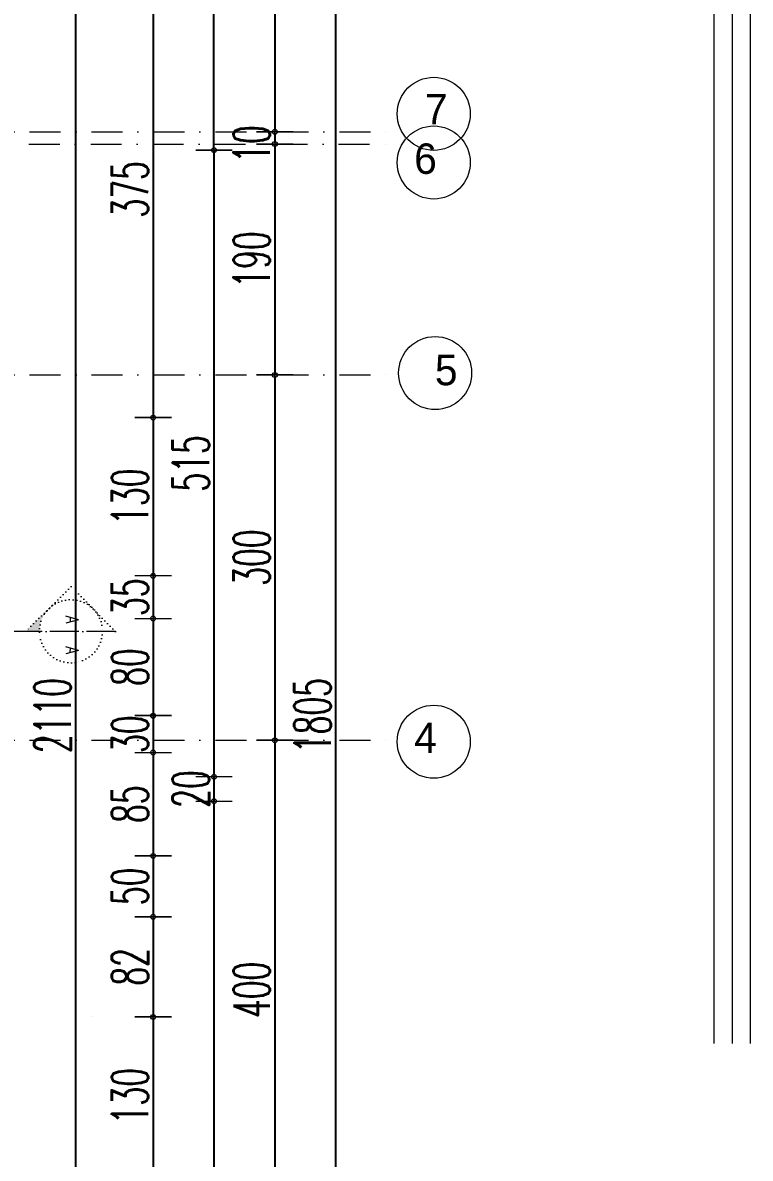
# Model space of a CAD drawing. Header units: millimetres. Extents: x -16104 to 67872, y -88009 to 12107.
# Drawn here: x 31248 to 31845, y 10157 to 11089 of the extents above; entities that cross this region are included whole.
import ezdxf
from ezdxf.enums import TextEntityAlignment as Align

# ---------------------------------------------------------------- set-up
doc = ezdxf.new("R2010")
doc.units = ezdxf.units.MM
for name, pattern in [('ACAD_ISO04W100', [30, 24, -3, 0, -3]), ('ACAD_ISO07W100', [3, 0, -3]), ('DASHDOTX2', [50.8, 25.4, -12.7, 0, -12.7])]:
    doc.linetypes.add(name, pattern=pattern)
doc.layers.get('0').update_dxf_attribs({"color": 241})
for name, color, linetype, lineweight in [('AKS', 1, 'ACAD_ISO07W100', 5), ('akslar', 144, 'Continuous', 20), ('c05', 32, 'Continuous', 13), ('OLCU', 54, 'Continuous', 13)]:
    doc.layers.add(name, color=color, linetype=linetype, lineweight=lineweight)
doc.styles.add('DIM', font='Txttw.shx', dxfattribs={"width": 0.6})
doc.styles.add('DIMENSIONS', font='simplex', dxfattribs={"width": 0.8})
doc.dimstyles.new('50', dxfattribs={"dimscale": 0, "dimtxt": 30, "dimasz": 1, "dimexe": 0, "dimexo": 2, "dimgap": 4, "dimtad": 1, "dimdec": 0, "dimzin": 0, "dimdsep": 46, "dimtxsty": 'DIM', "dimblk1": 'DOT', "dimblk2": 'DOT', "dimsah": 1, "dimcen": 1.5, "dimdle": 3, "dimse1": 1, "dimse2": 1, "dimclrd": 256, "dimclre": 9, "dimclrt": 256, "dimadec": 0, "dimazin": 0, "dimtfac": 0.24, "dimtdec": 0, "dimtix": 1, "dimtmove": 2, "dimatfit": 3, "dimldrblk": 'DOT', "dimfxl": 0, "dimtolj": 1, "dimtzin": 15, "dimarcsym": 0})

# ---------------------------------------------------------------- blocks, each defined once
blk = doc.blocks.new('DOT')
for p, q in [((0, 15), (0, -15)), ((-2, 0), (0, 0)), ((2, 0), (0, 0))]:
    blk.add_line(p, q)
blk.add_circle((0, 0), 2)
blk = doc.blocks.new('*D2164')
at = {"layer": 'Defpoints', "color": 0, "transparency": 16777216}
for p in [(31304.93, 11139.89), (31304.93, 10765.04), (31354.93, 10765.04)]:
    blk.add_point(p, dxfattribs=at)
at = {"layer": 'OLCU', "lineweight": -2, "transparency": 16777216}
blk.add_line((31354.93, 11138.89), (31354.93, 10766.04), dxfattribs=at)
for p, rotation in [((31354.93, 11139.89), 90), ((31354.93, 10765.04), 270)]:
    blk.add_blockref('DOT', p, dxfattribs=dict(at, rotation=rotation))
at = {"layer": 'OLCU', "transparency": 16777216, "insert": (31335.93, 10952.47), "char_height": 30, "attachment_point": 5, "rotation": 90, "style": 'DIM'}
blk.add_mtext('\\A1;375', dxfattribs=at)
blk = doc.blocks.new('*D2165')
at = {"layer": 'Defpoints', "color": 0, "transparency": 16777216}
for p in [(31304.93, 10765.04), (31304.93, 10635.04), (31354.93, 10635.04)]:
    blk.add_point(p, dxfattribs=at)
at = {"layer": 'OLCU', "lineweight": -2, "transparency": 16777216}
blk.add_line((31354.93, 10764.04), (31354.93, 10636.04), dxfattribs=at)
for p, rotation in [((31354.93, 10765.04), 90), ((31354.93, 10635.04), 270)]:
    blk.add_blockref('DOT', p, dxfattribs=dict(at, rotation=rotation))
at = {"layer": 'OLCU', "transparency": 16777216, "insert": (31335.93, 10700.04), "char_height": 30, "attachment_point": 5, "rotation": 90, "style": 'DIM'}
blk.add_mtext('\\A1;130', dxfattribs=at)
blk = doc.blocks.new('*D2166')
at = {"layer": 'Defpoints', "color": 0, "transparency": 16777216}
for p in [(31304.93, 10600.04), (31304.93, 10520.29), (31354.93, 10520.29)]:
    blk.add_point(p, dxfattribs=at)
at = {"layer": 'OLCU', "lineweight": -2, "transparency": 16777216}
blk.add_line((31354.93, 10599.04), (31354.93, 10521.29), dxfattribs=at)
for p, rotation in [((31354.93, 10600.04), 90), ((31354.93, 10520.29), 270)]:
    blk.add_blockref('DOT', p, dxfattribs=dict(at, rotation=rotation))
at = {"layer": 'OLCU', "transparency": 16777216, "insert": (31335.93, 10560.17), "char_height": 30, "attachment_point": 5, "rotation": 90, "style": 'DIM'}
blk.add_mtext('\\A1;80', dxfattribs=at)
blk = doc.blocks.new('*D2167')
at = {"layer": 'Defpoints', "color": 0, "transparency": 16777216}
for p in [(31304.93, 10520.04), (31304.93, 10490.04), (31354.93, 10490.04)]:
    blk.add_point(p, dxfattribs=at)
at = {"layer": 'OLCU', "lineweight": -2, "transparency": 16777216}
for p, q in [((31354.93, 10521.04), (31354.93, 10522.04)), ((31354.93, 10520.04), (31354.93, 10490.04)), ((31354.93, 10489.04), (31354.93, 10488.04))]:
    blk.add_line(p, q, dxfattribs=at)
for p, rotation in [((31354.93, 10520.04), 270), ((31354.93, 10490.04), 90)]:
    blk.add_blockref('DOT', p, dxfattribs=dict(at, rotation=rotation))
at = {"layer": 'OLCU', "transparency": 16777216, "insert": (31335.93, 10505.04), "char_height": 30, "attachment_point": 5, "rotation": 90, "style": 'DIM'}
blk.add_mtext('\\A1;30', dxfattribs=at)
blk = doc.blocks.new('*D2168')
at = {"layer": 'Defpoints', "color": 0, "transparency": 16777216}
for p in [(31304.93, 10490.04), (31304.93, 10405.04), (31354.93, 10405.04)]:
    blk.add_point(p, dxfattribs=at)
at = {"layer": 'OLCU', "lineweight": -2, "transparency": 16777216}
blk.add_line((31354.93, 10489.04), (31354.93, 10406.04), dxfattribs=at)
for p, rotation in [((31354.93, 10490.04), 90), ((31354.93, 10405.04), 270)]:
    blk.add_blockref('DOT', p, dxfattribs=dict(at, rotation=rotation))
at = {"layer": 'OLCU', "transparency": 16777216, "insert": (31335.93, 10447.54), "char_height": 30, "attachment_point": 5, "rotation": 90, "style": 'DIM'}
blk.add_mtext('\\A1;85', dxfattribs=at)
blk = doc.blocks.new('*D2169')
at = {"layer": 'Defpoints', "color": 0, "transparency": 16777216}
for p in [(31304.93, 10405.04), (31304.93, 10355.04), (31354.93, 10355.04)]:
    blk.add_point(p, dxfattribs=at)
at = {"layer": 'OLCU', "lineweight": -2, "transparency": 16777216}
blk.add_line((31354.93, 10404.04), (31354.93, 10356.04), dxfattribs=at)
for p, rotation in [((31354.93, 10405.04), 90), ((31354.93, 10355.04), 270)]:
    blk.add_blockref('DOT', p, dxfattribs=dict(at, rotation=rotation))
at = {"layer": 'OLCU', "transparency": 16777216, "insert": (31335.93, 10380.04), "char_height": 30, "attachment_point": 5, "rotation": 90, "style": 'DIM'}
blk.add_mtext('\\A1;50', dxfattribs=at)
blk = doc.blocks.new('*D2399')
at = {"layer": 'Defpoints', "color": 0, "transparency": 16777216}
for p in [(31304.93, 10355.04), (31304.93, 10272.79), (31354.93, 10272.79)]:
    blk.add_point(p, dxfattribs=at)
at = {"layer": 'OLCU', "lineweight": -2, "transparency": 16777216}
blk.add_line((31354.93, 10354.04), (31354.93, 10273.79), dxfattribs=at)
for p, rotation in [((31354.93, 10355.04), 90), ((31354.93, 10272.79), 270)]:
    blk.add_blockref('DOT', p, dxfattribs=dict(at, rotation=rotation))
at = {"layer": 'OLCU', "transparency": 16777216, "insert": (31335.93, 10313.92), "char_height": 30, "attachment_point": 5, "rotation": 90, "style": 'DIM'}
blk.add_mtext('\\A1;82', dxfattribs=at)
blk = doc.blocks.new('*D2170')
at = {"layer": 'Defpoints', "color": 0, "transparency": 16777216}
for p in [(31304.93, 10272.79), (31304.93, 10142.79), (31354.93, 10142.79)]:
    blk.add_point(p, dxfattribs=at)
at = {"layer": 'OLCU', "lineweight": -2, "transparency": 16777216}
blk.add_line((31354.93, 10271.79), (31354.93, 10143.79), dxfattribs=at)
for p, rotation in [((31354.93, 10272.79), 90), ((31354.93, 10142.79), 270)]:
    blk.add_blockref('DOT', p, dxfattribs=dict(at, rotation=rotation))
at = {"layer": 'OLCU', "transparency": 16777216, "insert": (31335.93, 10207.79), "char_height": 30, "attachment_point": 5, "rotation": 90, "style": 'DIM'}
blk.add_mtext('\\A1;130', dxfattribs=at)
blk = doc.blocks.new('*D2174')
at = {"layer": 'Defpoints', "color": 0, "transparency": 16777216}
for p in [(31369.93, 10450.04), (31404.93, 9705.54), (31404.93, 9705.54)]:
    blk.add_point(p, dxfattribs=at)
at = {"layer": 'OLCU', "lineweight": -2, "transparency": 16777216}
blk.add_line((31404.93, 10449.04), (31404.93, 9706.54), dxfattribs=at)
for p, rotation in [((31404.93, 10450.04), 90), ((31404.93, 9705.54), 270)]:
    blk.add_blockref('DOT', p, dxfattribs=dict(at, rotation=rotation))
at = {"layer": 'OLCU', "transparency": 16777216, "insert": (31385.93, 10077.79), "char_height": 30, "attachment_point": 5, "rotation": 90, "style": 'DIM'}
blk.add_mtext('\\A1;745', dxfattribs=at)
blk = doc.blocks.new('*D2177')
at = {"layer": 'Defpoints', "color": 0, "transparency": 16777216}
for p in [(31469.93, 11425.04), (31504.93, 11425.04), (31469.93, 9615.54)]:
    blk.add_point(p, dxfattribs=at)
at = {"layer": 'OLCU', "lineweight": -2, "transparency": 16777216}
blk.add_line((31504.93, 9616.54), (31504.93, 11424.04), dxfattribs=at)
for p, rotation in [((31504.93, 11425.04), 90), ((31504.93, 9615.54), 270)]:
    blk.add_blockref('DOT', p, dxfattribs=dict(at, rotation=rotation))
at = {"layer": 'OLCU', "transparency": 16777216, "insert": (31485.93, 10520.29), "char_height": 30, "attachment_point": 5, "rotation": 90, "style": 'DIM'}
blk.add_mtext('\\A1;1805', dxfattribs=at)
blk = doc.blocks.new('*D2220')
at = {"layer": 'Defpoints', "color": 0, "transparency": 16777216}
for p in [(31354.93, 10635.04), (31354.93, 10600.04), (31354.93, 10600.04)]:
    blk.add_point(p, dxfattribs=at)
at = {"layer": 'OLCU', "lineweight": -2, "transparency": 16777216}
for p, q in [((31354.93, 10636.04), (31354.93, 10637.04)), ((31354.93, 10635.04), (31354.93, 10600.04)), ((31354.93, 10599.04), (31354.93, 10598.04))]:
    blk.add_line(p, q, dxfattribs=at)
for p, rotation in [((31354.93, 10635.04), 270), ((31354.93, 10600.04), 90)]:
    blk.add_blockref('DOT', p, dxfattribs=dict(at, rotation=rotation))
at = {"layer": 'OLCU', "transparency": 16777216, "insert": (31335.93, 10617.54), "char_height": 30, "attachment_point": 5, "rotation": 90, "style": 'DIM'}
blk.add_mtext('\\A1;35', dxfattribs=at)
blk = doc.blocks.new('*D2226')
at = {"layer": 'Defpoints', "color": 0, "transparency": 16777216}
for p in [(31304.93, 10984.73), (31304.93, 10470.04), (31404.93, 10470.04)]:
    blk.add_point(p, dxfattribs=at)
at = {"layer": 'OLCU', "lineweight": -2, "transparency": 16777216}
blk.add_line((31404.93, 10983.73), (31404.93, 10471.04), dxfattribs=at)
for p, rotation in [((31404.93, 10984.73), 90), ((31404.93, 10470.04), 270)]:
    blk.add_blockref('DOT', p, dxfattribs=dict(at, rotation=rotation))
at = {"layer": 'OLCU', "transparency": 16777216, "insert": (31385.93, 10727.39), "char_height": 30, "attachment_point": 5, "rotation": 90, "style": 'DIM'}
blk.add_mtext('\\A1;515', dxfattribs=at)
blk = doc.blocks.new('*D2227')
at = {"layer": 'Defpoints', "color": 0, "transparency": 16777216}
for p in [(31404.93, 11425.04), (31404.93, 11425.04), (31404.93, 10984.73)]:
    blk.add_point(p, dxfattribs=at)
at = {"layer": 'OLCU', "lineweight": -2, "transparency": 16777216}
blk.add_line((31404.93, 10985.73), (31404.93, 11424.04), dxfattribs=at)
for p, rotation in [((31404.93, 11425.04), 90), ((31404.93, 10984.73), 270)]:
    blk.add_blockref('DOT', p, dxfattribs=dict(at, rotation=rotation))
at = {"layer": 'OLCU', "transparency": 16777216, "insert": (31385.93, 11204.89), "char_height": 30, "attachment_point": 5, "rotation": 90, "style": 'DIM'}
blk.add_mtext('\\A1;440', dxfattribs=at)
blk = doc.blocks.new('*D2247')
at = {"layer": 'Defpoints', "color": 0, "transparency": 16777216}
for p in [(31404.93, 10470.04), (31404.93, 10450.04), (31404.93, 10450.04)]:
    blk.add_point(p, dxfattribs=at)
at = {"layer": 'OLCU', "lineweight": -2, "transparency": 16777216}
for p, q in [((31404.93, 10471.04), (31404.93, 10472.04)), ((31404.93, 10470.04), (31404.93, 10450.04)), ((31404.93, 10449.04), (31404.93, 10448.04))]:
    blk.add_line(p, q, dxfattribs=at)
for p, rotation in [((31404.93, 10470.04), 270), ((31404.93, 10450.04), 90)]:
    blk.add_blockref('DOT', p, dxfattribs=dict(at, rotation=rotation))
at = {"layer": 'OLCU', "transparency": 16777216, "insert": (31385.93, 10460.04), "char_height": 30, "attachment_point": 5, "rotation": 90, "style": 'DIM'}
blk.add_mtext('\\A1;20', dxfattribs=at)
blk = doc.blocks.new('*D2266')
at = {"layer": 'Defpoints', "color": 0, "transparency": 16777216}
for p in [(31454.93, 11415.04), (31454.93, 10999.73), (31454.93, 10999.73)]:
    blk.add_point(p, dxfattribs=at)
at = {"layer": 'OLCU', "lineweight": -2, "transparency": 16777216}
blk.add_line((31454.93, 11414.04), (31454.93, 11000.73), dxfattribs=at)
for p, rotation in [((31454.93, 11415.04), 90), ((31454.93, 10999.73), 270)]:
    blk.add_blockref('DOT', p, dxfattribs=dict(at, rotation=rotation))
at = {"layer": 'OLCU', "transparency": 16777216, "insert": (31435.93, 11207.38), "char_height": 30, "attachment_point": 5, "rotation": 90, "style": 'DIM'}
blk.add_mtext('\\A1;405', dxfattribs=at)
blk = doc.blocks.new('*D2267')
at = {"layer": 'Defpoints', "color": 0, "transparency": 16777216}
for p in [(31454.93, 10999.73), (31454.93, 10989.73), (31454.93, 10989.73)]:
    blk.add_point(p, dxfattribs=at)
at = {"layer": 'OLCU', "lineweight": -2, "transparency": 16777216}
blk.add_line((31454.93, 10998.73), (31454.93, 10990.73), dxfattribs=at)
for p, rotation in [((31454.93, 10999.73), 90), ((31454.93, 10989.73), 270)]:
    blk.add_blockref('DOT', p, dxfattribs=dict(at, rotation=rotation))
at = {"layer": 'OLCU', "transparency": 16777216, "insert": (31435.93, 10989.73), "char_height": 30, "attachment_point": 5, "rotation": 90, "style": 'DIM'}
blk.add_mtext('\\A1;10', dxfattribs=at)
blk = doc.blocks.new('*D2268')
at = {"layer": 'Defpoints', "color": 0, "transparency": 16777216}
for p in [(31454.93, 10989.73), (31454.93, 10800.04), (31454.93, 10800.04)]:
    blk.add_point(p, dxfattribs=at)
at = {"layer": 'OLCU', "lineweight": -2, "transparency": 16777216}
blk.add_line((31454.93, 10988.73), (31454.93, 10801.04), dxfattribs=at)
for p, rotation in [((31454.93, 10989.73), 90), ((31454.93, 10800.04), 270)]:
    blk.add_blockref('DOT', p, dxfattribs=dict(at, rotation=rotation))
at = {"layer": 'OLCU', "transparency": 16777216, "insert": (31435.93, 10894.89), "char_height": 30, "attachment_point": 5, "rotation": 90, "style": 'DIM'}
blk.add_mtext('\\A1;190', dxfattribs=at)
blk = doc.blocks.new('*D2269')
at = {"layer": 'Defpoints', "color": 0, "transparency": 16777216}
for p in [(31454.93, 10800.04), (31454.93, 10500.04), (31454.93, 10500.04)]:
    blk.add_point(p, dxfattribs=at)
at = {"layer": 'OLCU', "lineweight": -2, "transparency": 16777216}
blk.add_line((31454.93, 10799.04), (31454.93, 10501.04), dxfattribs=at)
for p, rotation in [((31454.93, 10800.04), 90), ((31454.93, 10500.04), 270)]:
    blk.add_blockref('DOT', p, dxfattribs=dict(at, rotation=rotation))
at = {"layer": 'OLCU', "transparency": 16777216, "insert": (31435.93, 10650.04), "char_height": 30, "attachment_point": 5, "rotation": 90, "style": 'DIM'}
blk.add_mtext('\\A1;300', dxfattribs=at)
blk = doc.blocks.new('*D2270')
at = {"layer": 'Defpoints', "color": 0, "transparency": 16777216}
for p in [(31454.93, 10500.04), (31454.93, 10090.04), (31454.93, 10090.04)]:
    blk.add_point(p, dxfattribs=at)
at = {"layer": 'OLCU', "lineweight": -2, "transparency": 16777216}
blk.add_line((31454.93, 10499.04), (31454.93, 10091.04), dxfattribs=at)
for p, rotation in [((31454.93, 10500.04), 90), ((31454.93, 10090.04), 270)]:
    blk.add_blockref('DOT', p, dxfattribs=dict(at, rotation=rotation))
at = {"layer": 'OLCU', "transparency": 16777216, "insert": (31435.93, 10295.04), "char_height": 30, "attachment_point": 5, "rotation": 90, "style": 'DIM'}
blk.add_mtext('\\A1;400', dxfattribs=at)
blk = doc.blocks.new('*D2285')
at = {"layer": 'Defpoints', "color": 0, "transparency": 16777216}
for p in [(31291.3, 11575.04), (31291.3, 9465.54), (31291.3, 9465.54)]:
    blk.add_point(p, dxfattribs=at)
at = {"layer": 'OLCU', "lineweight": -2, "transparency": 16777216}
blk.add_line((31291.3, 11574.04), (31291.3, 9466.54), dxfattribs=at)
for p, rotation in [((31291.3, 11575.04), 90), ((31291.3, 9465.54), 270)]:
    blk.add_blockref('DOT', p, dxfattribs=dict(at, rotation=rotation))
at = {"layer": 'OLCU', "transparency": 16777216, "insert": (31272.3, 10520.29), "char_height": 30, "attachment_point": 5, "rotation": 90, "style": 'DIM'}
blk.add_mtext('\\A1;2110', dxfattribs=at)

msp = doc.modelspace()

# ---------------------------------------------------------------- hatches: boundary and pattern name
at = {"layer": 'AKS'}
msp.add_hatch(color=1, dxfattribs=at).paths.add_polyline_path([(31250.77, 10589.91), (31269.24, 10608.11, 0.198912), (31261.51, 10589.83)])
msp.add_hatch(color=1, dxfattribs=at).paths.add_polyline_path([(31250.77, 10589.91), (31269.24, 10608.11, 0.198912), (31261.51, 10589.83)])

# ---------------------------------------------------------------- linework, layer by layer
at = {"layer": 'AKS', "color": 1, "linetype": 'ACAD_ISO07W100'}
for p, q in [((31287.71, 10626.3), (31250.77, 10589.91)), ((31324.11, 10589.37), (31287.71, 10626.3))]:
    msp.add_line(p, q, dxfattribs=at)
at = {"layer": 'AKS', "color": 1, "linetype": 'ACAD_ISO04W100'}
msp.add_line((31324.11, 10589.37), (28715.76, 10589.37), dxfattribs=at)
at = {"layer": 'AKS', "linetype": 'ByBlock'}
for centre in [(31585.48, 11014.54), (31585.48, 10974.54), (31586.61, 10801.62), (31585.48, 10498.87)]:
    msp.add_circle(centre, 30, dxfattribs=at)
at = {"layer": 'AKS', "color": 1, "linetype": 'ACAD_ISO07W100'}
msp.add_circle((31287.44, 10589.64), 25.93, dxfattribs=at)
at = {"layer": 'akslar', "linetype": 'DASHDOTX2'}
for p, q in [((28504.93, 10999.73), (31554.93, 10999.73)), ((29929.43, 10989.73), (31554.93, 10989.73)), ((28504.93, 10800.04), (31554.93, 10800.04)), ((28504.93, 10500.04), (31554.93, 10500.04))]:
    msp.add_line(p, q, dxfattribs=at)
at = {"layer": 'c05'}
for points in [[(31845.47, 8939.59), (31845.47, 8729.34), (28315.22, 8729.34), (28315.22, 12107.12), (31845.47, 12107.12), (31845.47, 10251.03)], [(31830.47, 8939.59), (31830.47, 8744.34), (28330.22, 8744.34), (28330.22, 12092.12), (31830.47, 12092.12), (31830.47, 10251.03)], [(31815.47, 8939.59), (31815.47, 8759.34), (28345.22, 8759.34), (28345.22, 12077.12), (31815.47, 12077.12), (31815.47, 10251.03)]]:
    msp.add_lwpolyline(points, dxfattribs=at)
at = {"layer": 'OLCU'}
msp.add_line((31304.93, 10272.79), (31304.93, 10272.79), dxfattribs=at)

# ---------------------------------------------------------------- texts
at = {"layer": 'AKS', "color": 1, "style": 'DIMENSIONS', "width": 0.8}
for p in [(31288.55, 10599.02), (31288.43, 10573.87)]:
    msp.add_text('A', height=10.37, rotation=269.57786, dxfattribs=at).set_placement(p, align=Align.MIDDLE)
at = {"layer": 'AKS', "char_height": 25, "width": 35.6591, "attachment_point": 1}
for s, insert in [('7', (31578.24, 11030.88)), ('6', (31569.39, 10990.21)), ('5', (31586.42, 10816.62)), ('4', (31569.39, 10514.54))]:
    msp.add_mtext(s, dxfattribs=dict(at, insert=insert))

# ---------------------------------------------------------------- dimensions: what is measured, and where the dimension line sits
at = {"layer": 'OLCU'}
for base, p1, p2, text, picture, middle in [((31291.3, 9465.54), (31291.3, 11575.04), (31291.3, 9465.54), '2110', '*D2285', (31272.3, 10520.29)), ((31504.93, 11425.04), (31469.93, 9615.54), (31469.93, 11425.04), '1805', '*D2177', (31485.93, 10520.29)), ((31454.93, 10999.73), (31454.93, 11415.04), (31454.93, 10999.73), '405', '*D2266', (31435.93, 11207.38)), ((31454.93, 10800.04), (31454.93, 10989.73), (31454.93, 10800.04), '190', '*D2268', (31435.93, 10894.89)), ((31454.93, 10500.04), (31454.93, 10800.04), (31454.93, 10500.04), '300', '*D2269', (31435.93, 10650.04)), ((31454.93, 10090.04), (31454.93, 10500.04), (31454.93, 10090.04), '400', '*D2270', (31435.93, 10295.04))]:
    dim = msp.add_linear_dim(base=base, p1=p1, p2=p2, angle=90, text=text, dimstyle='50', override={"dimscale": 1}, dxfattribs=at)
    dim.commit()
    dim.dimension.update_dxf_attribs({"geometry": picture, "text_midpoint": middle})
for base, p1, p2, picture, middle in [((31404.93, 11425.04), (31404.93, 10984.73), (31404.93, 11425.04), '*D2227', (31385.93, 11204.89)), ((31354.93, 10765.04), (31304.93, 11139.89), (31304.93, 10765.04), '*D2164', (31335.93, 10952.47)), ((31404.93, 10470.04), (31304.93, 10984.73), (31304.93, 10470.04), '*D2226', (31385.93, 10727.39)), ((31354.93, 10635.04), (31304.93, 10765.04), (31304.93, 10635.04), '*D2165', (31335.93, 10700.04)), ((31354.93, 10600.04), (31354.93, 10635.04), (31354.93, 10600.04), '*D2220', (31335.93, 10617.54)), ((31354.93, 10520.29), (31304.93, 10600.04), (31304.93, 10520.29), '*D2166', (31335.93, 10560.17)), ((31354.93, 10490.04), (31304.93, 10520.04), (31304.93, 10490.04), '*D2167', (31335.93, 10505.04)), ((31354.93, 10405.04), (31304.93, 10490.04), (31304.93, 10405.04), '*D2168', (31335.93, 10447.54)), ((31404.93, 10450.04), (31404.93, 10470.04), (31404.93, 10450.04), '*D2247', (31385.93, 10460.04)), ((31404.92750704, 9705.54463968), (31369.92750704, 10450.04463968), (31404.92750704, 9705.54463968), '*D2174', (31385.92750704, 10077.79463968)), ((31354.93, 10355.04), (31304.93, 10405.04), (31304.93, 10355.04), '*D2169', (31335.93, 10380.04)), ((31354.93, 10272.79), (31304.93, 10355.04), (31304.93, 10272.79), '*D2399', (31335.93, 10313.92)), ((31354.93, 10142.79), (31304.93, 10272.79), (31304.93, 10142.79), '*D2170', (31335.93, 10207.79))]:
    dim = msp.add_linear_dim(base=base, p1=p1, p2=p2, angle=90, dimstyle='50', override={"dimscale": 1}, dxfattribs=at)
    dim.commit()
    dim.dimension.update_dxf_attribs({"geometry": picture, "text_midpoint": middle})
dim = msp.add_linear_dim(base=(31454.93, 10989.73), p1=(31454.93, 10999.73), p2=(31454.93, 10989.73), angle=90, text='10', dimstyle='50', override={"dimscale": 1}, dxfattribs=at)
dim.commit()
dim.dimension.update_dxf_attribs({"geometry": '*D2267', "text_midpoint": (31435.93, 10989.73), "dimtype": 160})

doc.saveas('drawing.dxf')
